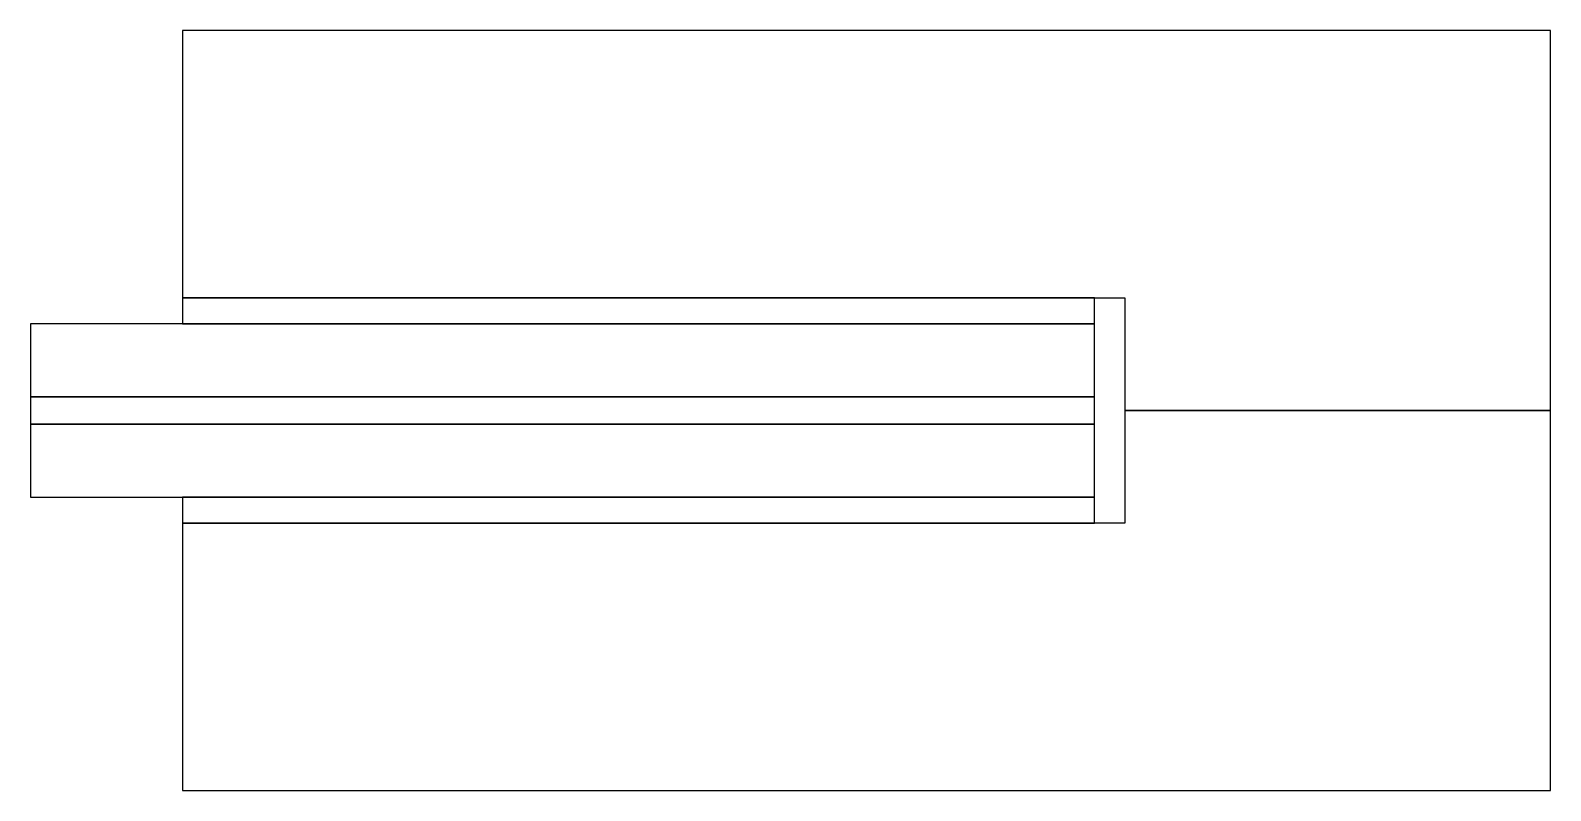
# Model space of a CAD drawing. Header units: millimetres. Extents: x 28 to 38, y -2.5 to 2.5.
import ezdxf

# ---------------------------------------------------------------- set-up
doc = ezdxf.new("R2010")
doc.units = ezdxf.units.MM

msp = doc.modelspace()

# ---------------------------------------------------------------- linework, layer by layer
for p, q in [((29, 2.5), (29, 0.74)), ((38, 2.5), (29, 2.5)), ((38, 0), (38, 2.5)), ((29, 0.74), (35.2, 0.74)), ((29, 0.74), (29, 0.57)), ((35, 0.74), (29, 0.74)), ((35, 0.57), (35, 0.74)), ((35.2, 0.74), (35.2, 0)), ((28, 0.57), (28, 0.09)), ((35, 0.57), (28, 0.57)), ((29, 0.57), (35, 0.57)), ((35, 0.09), (35, 0.57)), ((28, 0.09), (28, -0.09)), ((35, 0.09), (28, 0.09)), ((28, 0.09), (35, 0.09)), ((35, -0.09), (35, 0.09)), ((35.2, 0), (38, 0)), ((35.2, 0), (35.2, -0.74)), ((38, 0), (35.2, 0)), ((38, -2.5), (38, 0)), ((28, -0.09), (28, -0.57)), ((35, -0.09), (28, -0.09)), ((28, -0.09), (35, -0.09)), ((35, -0.57), (35, -0.09)), ((28, -0.57), (35, -0.57)), ((29, -0.57), (29, -0.74)), ((35, -0.57), (29, -0.57)), ((35, -0.74), (35, -0.57)), ((29, -0.74), (35, -0.74)), ((29, -0.74), (29, -2.5)), ((35.2, -0.74), (29, -0.74)), ((29, -2.5), (38, -2.5))]:
    msp.add_line(p, q)

doc.saveas('drawing.dxf')
